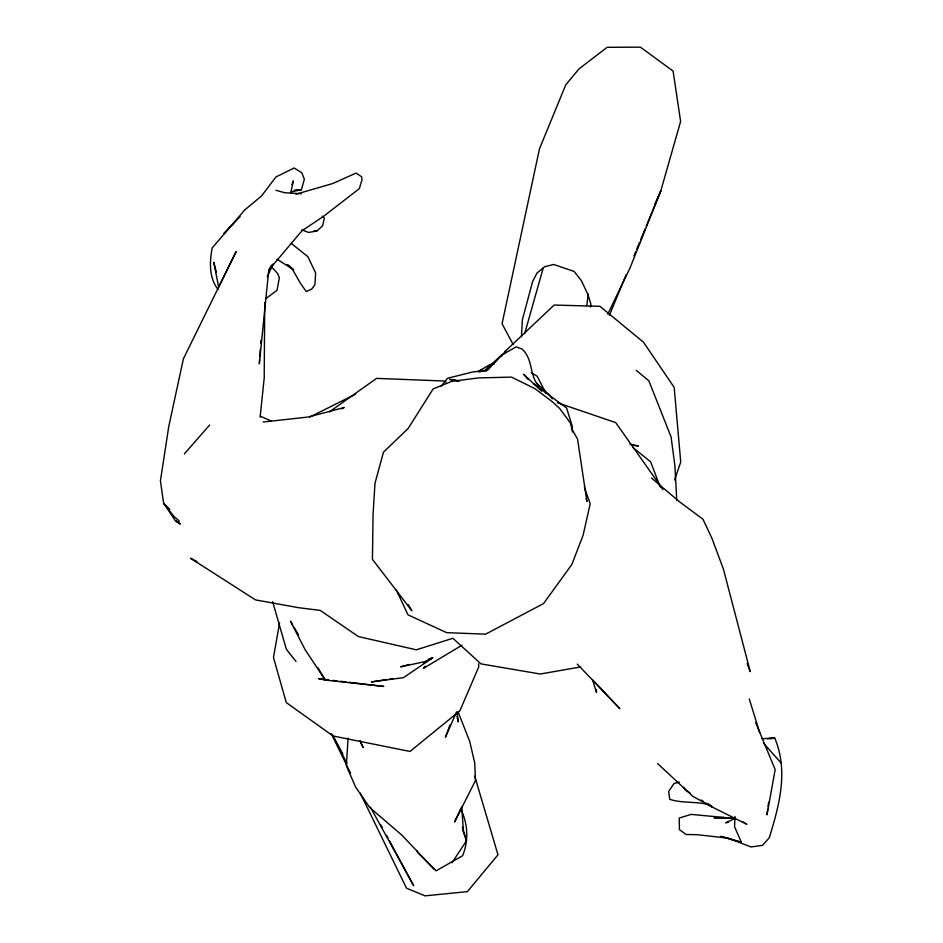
<?xml version="1.0" encoding="UTF-8"?>
<svg xmlns="http://www.w3.org/2000/svg" width="943" height="943" viewBox="0 0 943 943"><rect width="100%" height="100%" fill="white"/><g stroke="black" fill="none" stroke-linecap="round" stroke-linejoin="round"><path stroke-width="1.41" d="M264.724 302.385L264.205 378.131L260.103 417.148M735.021 816.438L734.55 826.669L741.339 842.264L720.959 836.382L741.339 842.264M521.455 336.781L522.339 319.889L532.63 281.521L536.944 273.093L544.712 266.716L553.694 264.464L574.146 271.454L581.324 280.578L587.972 294.534L590.884 304.271L590.412 306.994M348.073 738.133L346.364 765.74L355.594 787.04L369.703 807.503L401.907 835.168L434.358 869.446M259.62 359.424L259.325 363.809L268.755 270.087L271.584 265.042M259.82 356.513L260.315 349.205M260.704 343.358L260.905 340.435M586.77 305.697L588.291 294.063M767.696 809.271L766.965 814.858L775.181 769.641L755.685 722.527M768.062 806.465L768.604 802.281M279.564 622.958L273.482 657.507L286.271 702.582L333.056 735.976L410.016 751.453L459.913 710.774L478.796 666.736L478.584 663.813M290.668 193.197L293.32 180.973L291.988 184.616M291.458 191.747L301.371 189.838L304.353 179.229L301.878 172.828L294.169 167.984L275.945 176.966L261.624 195.873L244.708 210.018L212.128 248.009C209.629 262.024 208.851 277.466 217.951 289.43M524.662 333.657L543.215 267.977M674.599 479.952L680.728 462.07L674.186 387.42L643.503 342.215L599.925 306.298L554.13 305.049L505.613 350.914L501.216 356.501M449.917 725.002L445.461 737.237L456.542 711.871M504.599 353.625L505.613 350.914M609.378 315.375L626.128 274.802M633.955 255.859L635.629 251.805M636.749 249.093L639.543 242.339M640.662 239.628L645.13 228.807M646.25 226.108L660.772 190.946L680.622 121.458L673.09 71.067L640.415 47.15L607.174 47.303L579.12 68.792L565.741 84.858L539.455 148.876L502.053 323.814L513.145 344.49M654.784 204.383L660.772 190.946L630.101 267.777L607.799 314.09M267.223 276.841L273.105 263.969M461.127 807.821L454.573 822.072L475.484 780.521L474.73 762.922L469.685 741.328L457.992 711.67M452.003 862.751L466.49 840.779L462.376 826.987M441.3 386.147L447.512 378.296L472.679 371.966L487.095 370.434L501.523 355.122L516.257 346.859L522.104 349.087C533.408 359.318 529.106 375.656 538.96 386.453M268.755 270.087L301.901 230.823L323.39 216.454L359.318 188.659L362.041 179.7L361.664 176.848L356.089 173.076L332.832 183.496L295.937 194.211M425.293 666.206L423.407 668.387L461.94 645.236M184.439 453.807L209.605 425.045M232.897 224.186L223.868 233.605L240.076 216.631M329.437 411.867L376.575 378.367L443.399 380.984L446.098 381.986M423.82 662.964L432.696 657.801L428.523 658.98M341.696 408.92L344.219 407.482L308.278 417.018L263.215 421.993M265.891 298.542L277.03 290.326L279.364 277.714L277.714 273.729L271.148 266.397M309.823 417.018L355.664 394.162M734.786 818.5L725.662 822.767L728.385 822.308M482.403 369.691L478.525 371.236L490.124 364.528L494.226 364.139M409.05 664.473L400.704 666.831L424.892 661.644L432.696 657.801L403.427 677.652L371.436 681.93L387.078 679.467M479.138 372.037L484.513 370.575L501.523 355.122L487.095 370.434L484.419 371.082M679.314 782.136L674.033 783.492L668.634 791.436L669.778 799.299C682.991 803.754 697.36 800.843 710.727 805.405M770.62 738.852L774.627 737.862C788.666 770.631 779.331 805.275 769.252 837.773L762.545 845.341L751.076 846.967L728.137 838.162L697.125 834.696L686.068 834.496L679.396 829.592L679.266 818.017L691.16 814.398L735.257 818.536M580.723 666.937L540.245 674.021L480.977 663.884L452.876 638.281L416.311 649.81L358.399 636.56L320.184 610.38L298.731 607.716L255.529 599.901L190.521 558.28L196.922 561.509M389.919 679.019L392.76 678.571M767.461 738.888L774.627 737.862L761.968 738.782M295.925 190.274L301.371 189.838M314.986 231.106L316.86 230.976L322.577 225.919L324.345 218.139L322.235 216.147M294.322 190.18L297.139 190.038M723.717 817.522L714.063 817.781L732.546 818.241M301.524 193.739L284.609 192.702L275.934 190.286M314.066 230.67L316.86 230.976L308.656 232.473L301.925 229.903M328.742 679.891L318.616 678.689L325.194 680.068L383.754 686.421L349.016 682.296M333.091 680.41L337.429 680.917M340.329 681.27L346.116 681.954M631.256 444.943L638.446 446.051L629.877 444.188M459.359 381.043L449.599 379.404L458.251 380.748M557.372 402.732L615.696 422.594L662.941 489.511M260.539 416.299L271.266 421.014M176.636 521.314L179.182 522.622M277.053 259.231L293.697 269.816L287.285 264.594L291.693 268.048L300.546 283.478L306.263 291.54L311.838 288.971L314.879 284.751L315.669 273.034L307.866 256.673L291.269 243.388M531.239 372.615L537.168 376.233L545.997 393.29M690.158 793.016L685.266 789.904L683.875 787.381M701.144 800.006L703.584 801.562M706.024 803.118L712.13 807.008L746.844 824.276L743.237 821.978M216.301 271.973L213.743 262.213L218.67 287.073L236.127 251.651L183.413 358.753L168.75 426.554L160.416 480.859L163.646 503.291L175.351 520.666L180.184 523.895M175.351 520.666L180.042 523.931M707.627 803.542L712.13 807.008L692.763 796.269L657.625 763.571M533.62 383.789L566.613 408.013L572.201 426.13L572.377 431.965M632.765 447.418L650.658 461.858L659.923 486.258M636.254 370.351L648.878 380.854L671.074 436.915L674.893 465.665L676.768 500.544M651.46 477.995L679.502 501.806L702.936 519.169L711.882 538.17L723.387 569.042L750.251 671.652L747.127 663.507M179.276 520.972L173.936 516.434L163.646 503.291L169.764 509.338M536.52 382.988L549.698 395.306L552.292 398.865M577.316 664.143L619.846 708.712L592.546 679.832L596.483 692.386L596.318 689.474M528.375 379.628L523.601 374.288L541.718 391.227M763.83 743.52L781.016 762.911M295.996 661.444L286.377 649.35L272.657 601.693M657.908 482.686L661.102 487.519M292.66 624.926L290.444 621.166L305.119 649.68L325.194 680.068L317.803 667.538M294.145 627.437L298.577 634.957M408.178 604.463L411.855 610.793L372.426 559.317L373.051 514.737L374.984 483.299L383.471 452.157L408.166 428.476L433.143 388.905L451.721 381.373L478.537 377.919L511.519 377.117L535.082 388.74L552.716 402.06L559.67 408.484L570.421 423.042L572.047 429.407L577.529 439.025L586.935 501.523L586.181 498.753M370.328 807.067L413.647 885.689L389.341 840.531M332.407 734.715L342.828 754.07M381.007 825.042L382.398 827.624M386.571 835.368L387.95 837.95M416.712 850.445L418.044 852.955L436.102 870.825L462.612 855.725C468.612 840.979 467.905 825.042 461.599 810.662M332.172 734.738L346.883 763.182M331.299 733.666L350.584 773.295M360.226 793.098L406.516 888.2L425.057 895.85L467.363 891.63L497.987 854.83L474.718 776.207M360.026 741.08L363.114 747.551L360.167 740.868M396.107 589.528L408.001 614.848L446.734 632.67L485.621 634.156L543.533 603.579L571.859 564.456L583.092 535.282L590.2 503.798L584.377 487.413M462.6 829.757L466.49 840.779M759.681 732.652L749.284 698.999M462.6 827.954L463.39 830.665L461.728 806.524M456.978 716.468L458.345 721.996L457.072 712.649"/></g></svg>
